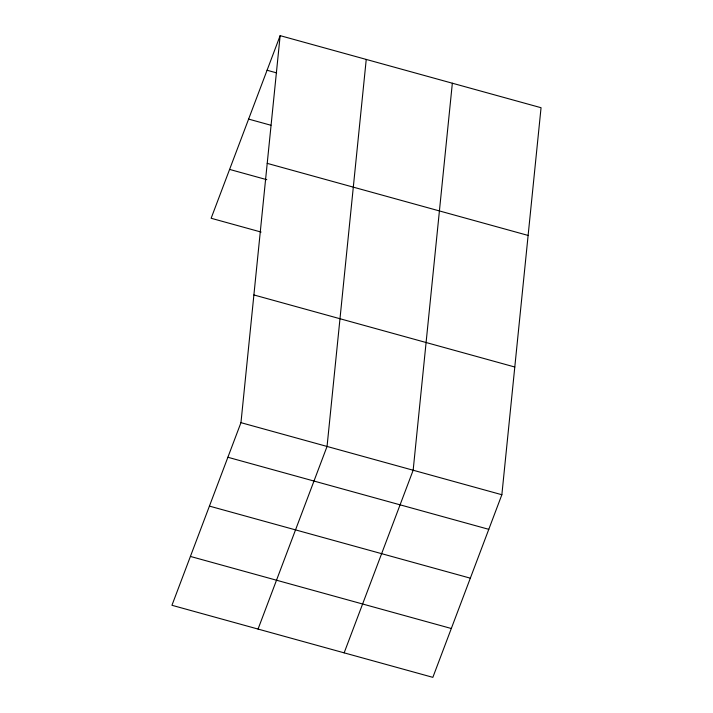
<?xml version="1.0" encoding="UTF-8"?>
<svg xmlns="http://www.w3.org/2000/svg" width="713" height="713" viewBox="0 0 713 713"><rect width="100%" height="100%" fill="white"/><g stroke="black" fill="none" stroke-linecap="round" stroke-linejoin="round"><path stroke-width="1.07" d="M240.958 422.666L280.147 35.65L541.051 107.716L501.863 494.733L432.853 677.35L171.949 605.284L240.958 422.666L501.863 494.733M366.241 59.429L327.053 446.445L258.053 629.062M452.345 83.216L413.157 470.232L344.147 652.85M280.147 35.65L211.137 218.267L261.101 232.064M267.072 70.248L276.635 72.886M248.614 119.098L270.931 125.256M267.215 163.366L528.119 235.433M229.595 169.418L266.796 179.694M253.89 294.95L514.795 367.017M227.884 457.265L488.788 529.331M209.426 506.105L470.33 578.172M190.407 556.434L451.311 628.501"/></g></svg>
